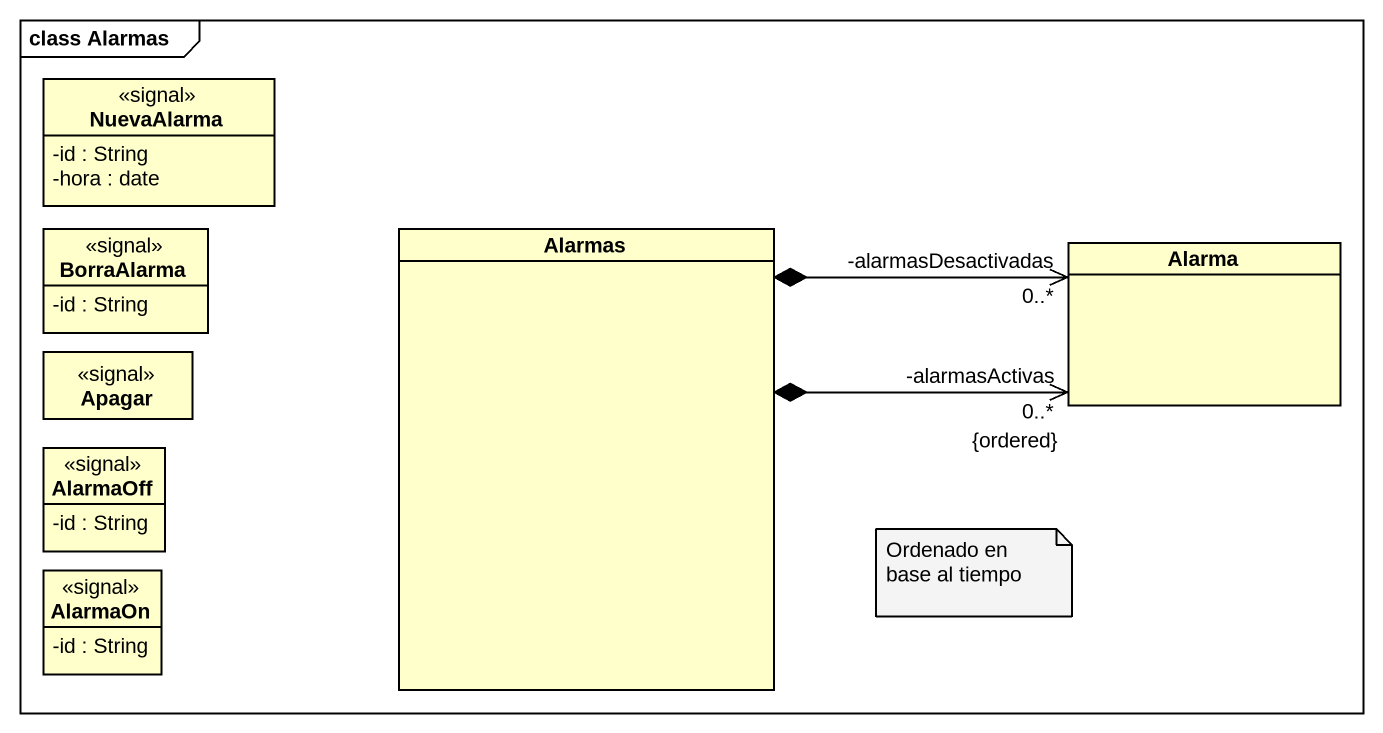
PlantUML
@startuml
mainframe class Alarmas
hide circle
hide empty members
skinparam classAttributeIconSize 0
class NuevaAlarma <<signal>> {
  -id : String
  -hora : date
}
class BorraAlarma <<signal>> {
  -id : String
}
class Alarmas
class Alarma
class Apagar <<signal>>
class AlarmaOff <<signal>> {
  -id : String
}
class AlarmaOn <<signal>> {
  -id : String
}
Alarmas *-right-> "-alarmasDesactivadas\n0..*" Alarma
Alarmas *-right-> "-alarmasActivas\n0..*\n{ordered}" Alarma
note as N1
  Ordenado en base al tiempo
end note
@enduml
